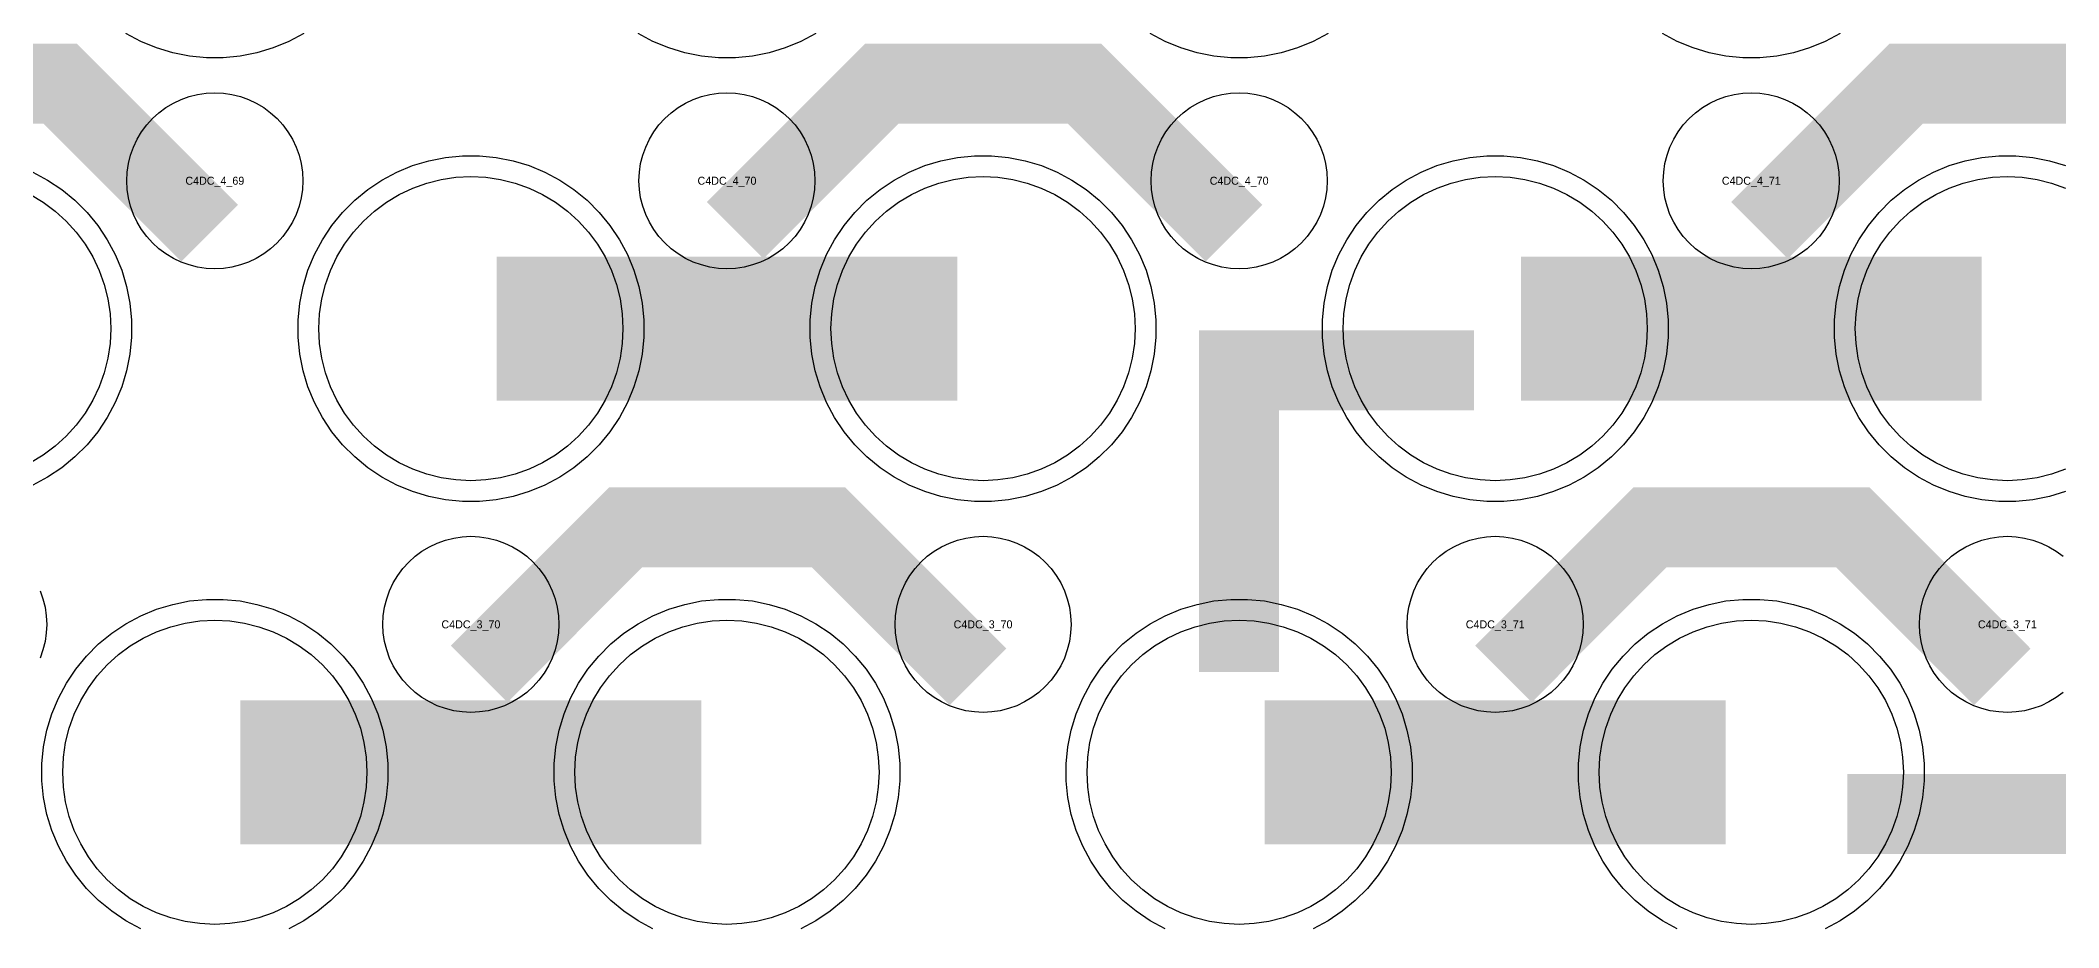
# Model space of a CAD drawing. Extents: x -11880 to 11880, y -14992 to 14992.
# Drawn here: x 10266 to 10896, y -14472 to -14195 of the extents above; entities that cross this region are included whole.
import ezdxf
from ezdxf.enums import TextEntityAlignment as Align

# ---------------------------------------------------------------- set-up
doc = ezdxf.new("R2010")
doc.units = 0
doc.header["$MEASUREMENT"] = 0
for name, color, linetype in [('GDS_775_DT_237', 138, 'CONTINUOUS'), ('RDL1_FS', 34, 'CONTINUOUS'), ('RDL_BS', 160, 'CONTINUOUS')]:
    doc.layers.add(name, color=color, linetype=linetype)

msp = doc.modelspace()

# ---------------------------------------------------------------- linework, layer by layer
at = {"layer": 'RDL1_FS'}
for points in [[(10400, -14332.819), (10395.343, -14332.59), (10390.732, -14331.906), (10386.209, -14330.774), (10381.819, -14329.202), (10377.605, -14327.21), (10373.605, -14324.812), (10369.86, -14322.034), (10366.406, -14318.904), (10363.276, -14315.45), (10360.498, -14311.705), (10358.1, -14307.705), (10356.108, -14303.491), (10354.536, -14299.101), (10353.404, -14294.578), (10352.72, -14289.967), (10352.491, -14285.31), (10352.72, -14280.653), (10353.404, -14276.042), (10354.536, -14271.519), (10356.108, -14267.129), (10358.1, -14262.915), (10360.498, -14258.915), (10363.276, -14255.17), (10366.406, -14251.716), (10369.86, -14248.586), (10373.605, -14245.808), (10377.605, -14243.41), (10381.819, -14241.418), (10386.209, -14239.846), (10390.732, -14238.714), (10395.343, -14238.03), (10400, -14237.801), (10404.657, -14238.03), (10409.268, -14238.714), (10413.791, -14239.846), (10418.181, -14241.418), (10422.395, -14243.41), (10426.395, -14245.808), (10430.14, -14248.586), (10433.594, -14251.716), (10436.724, -14255.17), (10439.502, -14258.915), (10441.9, -14262.915), (10443.892, -14267.129), (10445.464, -14271.519), (10446.596, -14276.042), (10447.28, -14280.653), (10447.509, -14285.31), (10447.28, -14289.967), (10446.596, -14294.578), (10445.464, -14299.101), (10443.892, -14303.491), (10441.9, -14307.705), (10439.502, -14311.705), (10436.724, -14315.45), (10433.594, -14318.904), (10430.14, -14322.034), (10426.395, -14324.812), (10422.395, -14327.21), (10418.181, -14329.202), (10413.791, -14330.774), (10409.268, -14331.906), (10404.657, -14332.59)], [(10560, -14332.819), (10555.343, -14332.59), (10550.732, -14331.906), (10546.209, -14330.774), (10541.819, -14329.202), (10537.605, -14327.21), (10533.605, -14324.812), (10529.86, -14322.034), (10526.406, -14318.904), (10523.276, -14315.45), (10520.498, -14311.705), (10518.1, -14307.705), (10516.108, -14303.491), (10514.536, -14299.101), (10513.404, -14294.578), (10512.72, -14289.967), (10512.491, -14285.31), (10512.72, -14280.653), (10513.404, -14276.042), (10514.536, -14271.519), (10516.108, -14267.129), (10518.1, -14262.915), (10520.498, -14258.915), (10523.276, -14255.17), (10526.406, -14251.716), (10529.86, -14248.586), (10533.605, -14245.808), (10537.605, -14243.41), (10541.819, -14241.418), (10546.209, -14239.846), (10550.732, -14238.714), (10555.343, -14238.03), (10560, -14237.801), (10564.657, -14238.03), (10569.268, -14238.714), (10573.791, -14239.846), (10578.181, -14241.418), (10582.395, -14243.41), (10586.395, -14245.808), (10590.14, -14248.586), (10593.594, -14251.716), (10596.724, -14255.17), (10599.502, -14258.915), (10601.9, -14262.915), (10603.892, -14267.129), (10605.464, -14271.519), (10606.596, -14276.042), (10607.28, -14280.653), (10607.509, -14285.31), (10607.28, -14289.967), (10606.596, -14294.578), (10605.464, -14299.101), (10603.892, -14303.491), (10601.9, -14307.705), (10599.502, -14311.705), (10596.724, -14315.45), (10593.594, -14318.904), (10590.14, -14322.034), (10586.395, -14324.812), (10582.395, -14327.21), (10578.181, -14329.202), (10573.791, -14330.774), (10569.268, -14331.906), (10564.657, -14332.59)], [(10320, -14471.379), (10315.343, -14471.15), (10310.732, -14470.466), (10306.209, -14469.334), (10301.819, -14467.762), (10297.605, -14465.77), (10293.605, -14463.372), (10289.86, -14460.594), (10286.406, -14457.464), (10283.276, -14454.01), (10280.498, -14450.265), (10278.1, -14446.265), (10276.108, -14442.051), (10274.536, -14437.661), (10273.404, -14433.138), (10272.72, -14428.527), (10272.491, -14423.87), (10272.72, -14419.213), (10273.404, -14414.602), (10274.536, -14410.079), (10276.108, -14405.689), (10278.1, -14401.475), (10280.498, -14397.475), (10283.276, -14393.73), (10286.406, -14390.276), (10289.86, -14387.146), (10293.605, -14384.368), (10297.605, -14381.97), (10301.819, -14379.978), (10306.209, -14378.406), (10310.732, -14377.274), (10315.343, -14376.59), (10320, -14376.361), (10324.657, -14376.59), (10329.268, -14377.274), (10333.791, -14378.406), (10338.181, -14379.978), (10342.395, -14381.97), (10346.395, -14384.368), (10350.14, -14387.146), (10353.594, -14390.276), (10356.724, -14393.73), (10359.502, -14397.475), (10361.9, -14401.475), (10363.892, -14405.689), (10365.464, -14410.079), (10366.596, -14414.602), (10367.28, -14419.213), (10367.509, -14423.87), (10367.28, -14428.527), (10366.596, -14433.138), (10365.464, -14437.661), (10363.892, -14442.051), (10361.9, -14446.265), (10359.502, -14450.265), (10356.724, -14454.01), (10353.594, -14457.464), (10350.14, -14460.594), (10346.395, -14463.372), (10342.395, -14465.77), (10338.181, -14467.762), (10333.791, -14469.334), (10329.268, -14470.466), (10324.657, -14471.15)], [(10480, -14471.379), (10475.343, -14471.15), (10470.732, -14470.466), (10466.209, -14469.334), (10461.819, -14467.762), (10457.605, -14465.77), (10453.605, -14463.372), (10449.86, -14460.594), (10446.406, -14457.464), (10443.276, -14454.01), (10440.498, -14450.265), (10438.1, -14446.265), (10436.108, -14442.051), (10434.536, -14437.661), (10433.404, -14433.138), (10432.72, -14428.527), (10432.491, -14423.87), (10432.72, -14419.213), (10433.404, -14414.602), (10434.536, -14410.079), (10436.108, -14405.689), (10438.1, -14401.475), (10440.498, -14397.475), (10443.276, -14393.73), (10446.406, -14390.276), (10449.86, -14387.146), (10453.605, -14384.368), (10457.605, -14381.97), (10461.819, -14379.978), (10466.209, -14378.406), (10470.732, -14377.274), (10475.343, -14376.59), (10480, -14376.361), (10484.657, -14376.59), (10489.268, -14377.274), (10493.791, -14378.406), (10498.181, -14379.978), (10502.395, -14381.97), (10506.395, -14384.368), (10510.14, -14387.146), (10513.594, -14390.276), (10516.724, -14393.73), (10519.502, -14397.475), (10521.9, -14401.475), (10523.892, -14405.689), (10525.464, -14410.079), (10526.596, -14414.602), (10527.28, -14419.213), (10527.509, -14423.87), (10527.28, -14428.527), (10526.596, -14433.138), (10525.464, -14437.661), (10523.892, -14442.051), (10521.9, -14446.265), (10519.502, -14450.265), (10516.724, -14454.01), (10513.594, -14457.464), (10510.14, -14460.594), (10506.395, -14463.372), (10502.395, -14465.77), (10498.181, -14467.762), (10493.791, -14469.334), (10489.268, -14470.466), (10484.657, -14471.15)]]:
    msp.add_lwpolyline(points, close=True, dxfattribs=at)
at = {"layer": 'RDL1_FS', "color": 241, "true_color": 0xf7abae}
for points in [[(10720, -14332.819), (10715.343, -14332.59), (10710.732, -14331.906), (10706.209, -14330.774), (10701.819, -14329.202), (10697.605, -14327.21), (10693.605, -14324.812), (10689.86, -14322.034), (10686.406, -14318.904), (10683.276, -14315.45), (10680.498, -14311.705), (10678.1, -14307.705), (10676.108, -14303.491), (10674.536, -14299.101), (10673.404, -14294.578), (10672.72, -14289.967), (10672.491, -14285.31), (10672.72, -14280.653), (10673.404, -14276.042), (10674.536, -14271.519), (10676.108, -14267.129), (10678.1, -14262.915), (10680.498, -14258.915), (10683.276, -14255.17), (10686.406, -14251.716), (10689.86, -14248.586), (10693.605, -14245.808), (10697.605, -14243.41), (10701.819, -14241.418), (10706.209, -14239.846), (10710.732, -14238.714), (10715.343, -14238.03), (10720, -14237.801), (10724.657, -14238.03), (10729.268, -14238.714), (10733.791, -14239.846), (10738.181, -14241.418), (10742.395, -14243.41), (10746.395, -14245.808), (10750.14, -14248.586), (10753.594, -14251.716), (10756.724, -14255.17), (10759.502, -14258.915), (10761.9, -14262.915), (10763.892, -14267.129), (10765.464, -14271.519), (10766.596, -14276.042), (10767.28, -14280.653), (10767.509, -14285.31), (10767.28, -14289.967), (10766.596, -14294.578), (10765.464, -14299.101), (10763.892, -14303.491), (10761.9, -14307.705), (10759.502, -14311.705), (10756.724, -14315.45), (10753.594, -14318.904), (10750.14, -14322.034), (10746.395, -14324.812), (10742.395, -14327.21), (10738.181, -14329.202), (10733.791, -14330.774), (10729.268, -14331.906), (10724.657, -14332.59)], [(10640, -14471.379), (10635.343, -14471.15), (10630.732, -14470.466), (10626.209, -14469.334), (10621.819, -14467.762), (10617.605, -14465.77), (10613.605, -14463.372), (10609.86, -14460.594), (10606.406, -14457.464), (10603.276, -14454.01), (10600.498, -14450.265), (10598.1, -14446.265), (10596.108, -14442.051), (10594.536, -14437.661), (10593.404, -14433.138), (10592.72, -14428.527), (10592.491, -14423.87), (10592.72, -14419.213), (10593.404, -14414.602), (10594.536, -14410.079), (10596.108, -14405.689), (10598.1, -14401.475), (10600.498, -14397.475), (10603.276, -14393.73), (10606.406, -14390.276), (10609.86, -14387.146), (10613.605, -14384.368), (10617.605, -14381.97), (10621.819, -14379.978), (10626.209, -14378.406), (10630.732, -14377.274), (10635.343, -14376.59), (10640, -14376.361), (10644.657, -14376.59), (10649.268, -14377.274), (10653.791, -14378.406), (10658.181, -14379.978), (10662.395, -14381.97), (10666.395, -14384.368), (10670.14, -14387.146), (10673.594, -14390.276), (10676.724, -14393.73), (10679.502, -14397.475), (10681.9, -14401.475), (10683.892, -14405.689), (10685.464, -14410.079), (10686.596, -14414.602), (10687.28, -14419.213), (10687.509, -14423.87), (10687.28, -14428.527), (10686.596, -14433.138), (10685.464, -14437.661), (10683.892, -14442.051), (10681.9, -14446.265), (10679.502, -14450.265), (10676.724, -14454.01), (10673.594, -14457.464), (10670.14, -14460.594), (10666.395, -14463.372), (10662.395, -14465.77), (10658.181, -14467.762), (10653.791, -14469.334), (10649.268, -14470.466), (10644.657, -14471.15)], [(10800, -14471.379), (10795.343, -14471.15), (10790.732, -14470.466), (10786.209, -14469.334), (10781.819, -14467.762), (10777.605, -14465.77), (10773.605, -14463.372), (10769.86, -14460.594), (10766.406, -14457.464), (10763.276, -14454.01), (10760.498, -14450.265), (10758.1, -14446.265), (10756.108, -14442.051), (10754.536, -14437.661), (10753.404, -14433.138), (10752.72, -14428.527), (10752.491, -14423.87), (10752.72, -14419.213), (10753.404, -14414.602), (10754.536, -14410.079), (10756.108, -14405.689), (10758.1, -14401.475), (10760.498, -14397.475), (10763.276, -14393.73), (10766.406, -14390.276), (10769.86, -14387.146), (10773.605, -14384.368), (10777.605, -14381.97), (10781.819, -14379.978), (10786.209, -14378.406), (10790.732, -14377.274), (10795.343, -14376.59), (10800, -14376.361), (10804.657, -14376.59), (10809.268, -14377.274), (10813.791, -14378.406), (10818.181, -14379.978), (10822.395, -14381.97), (10826.395, -14384.368), (10830.14, -14387.146), (10833.594, -14390.276), (10836.724, -14393.73), (10839.502, -14397.475), (10841.9, -14401.475), (10843.892, -14405.689), (10845.464, -14410.079), (10846.596, -14414.602), (10847.28, -14419.213), (10847.509, -14423.87), (10847.28, -14428.527), (10846.596, -14433.138), (10845.464, -14437.661), (10843.892, -14442.051), (10841.9, -14446.265), (10839.502, -14450.265), (10836.724, -14454.01), (10833.594, -14457.464), (10830.14, -14460.594), (10826.395, -14463.372), (10822.395, -14465.77), (10818.181, -14467.762), (10813.791, -14469.334), (10809.268, -14470.466), (10804.657, -14471.15)]]:
    msp.add_lwpolyline(points, close=True, dxfattribs=at)
for points in [[(10898.181, -14329.202), (10893.791, -14330.774), (10889.268, -14331.906), (10884.657, -14332.59), (10880, -14332.819), (10875.343, -14332.59), (10870.732, -14331.906), (10866.209, -14330.774), (10861.819, -14329.202), (10857.605, -14327.21), (10853.605, -14324.812), (10849.86, -14322.034), (10846.406, -14318.904), (10843.276, -14315.45), (10840.498, -14311.705), (10838.1, -14307.705), (10836.108, -14303.491), (10834.536, -14299.101), (10833.404, -14294.578), (10832.72, -14289.967), (10832.491, -14285.31), (10832.72, -14280.653), (10833.404, -14276.042), (10834.536, -14271.519), (10836.108, -14267.129), (10838.1, -14262.915), (10840.498, -14258.915), (10843.276, -14255.17), (10846.406, -14251.716), (10849.86, -14248.586), (10853.605, -14245.808), (10857.605, -14243.41), (10861.819, -14241.418), (10866.209, -14239.846), (10870.732, -14238.714), (10875.343, -14238.03), (10880, -14237.801), (10884.657, -14238.03), (10889.268, -14238.714), (10893.791, -14239.846), (10898.181, -14241.418)], [(10262.395, -14243.41), (10266.395, -14245.808), (10270.14, -14248.586), (10273.594, -14251.716), (10276.724, -14255.17), (10279.502, -14258.915), (10281.9, -14262.915), (10283.892, -14267.129), (10285.464, -14271.519), (10286.596, -14276.042), (10287.28, -14280.653), (10287.509, -14285.31), (10287.28, -14289.967), (10286.596, -14294.578), (10285.464, -14299.101), (10283.892, -14303.491), (10281.9, -14307.705), (10279.502, -14311.705), (10276.724, -14315.45), (10273.594, -14318.904), (10270.14, -14322.034), (10266.395, -14324.812), (10262.395, -14327.21)]]:
    msp.add_lwpolyline(points, dxfattribs=at)
at = {"layer": 'RDL1_FS'}
for points in [[(10408.002, -14285.31, 45, 45, 0), (10480.002, -14285.31, 45, 45, 0)], [(10480.002, -14285.31, 45, 45, 0), (10552.002, -14285.31, 45, 45, 0)], [(10328.002, -14423.87, 45, 45, 0), (10400.002, -14423.87, 45, 45, 0)], [(10400.002, -14423.87, 45, 45, 0), (10472.002, -14423.87, 45, 45, 0)]]:
    msp.add_lwpolyline(points, format="xyseb", dxfattribs=at)
at = {"layer": 'RDL1_FS', "color": 241, "true_color": 0xf7abae}
for points in [[(10728.002, -14285.31, 45, 45, 0), (10800.002, -14285.31, 45, 45, 0)], [(10800.002, -14285.31, 45, 45, 0), (10872.002, -14285.31, 45, 45, 0)], [(10648.002, -14423.87, 45, 45, 0), (10720.002, -14423.87, 45, 45, 0)], [(10720.002, -14423.87, 45, 45, 0), (10792.002, -14423.87, 45, 45, 0)]]:
    msp.add_lwpolyline(points, format="xyseb", dxfattribs=at)
at = {"layer": 'RDL_BS'}
for points in [[(10318.401, -14255.523, 25, 25, 0), (10271.687, -14208.809, 25, 25, 0), (10241.929, -14208.809, 25, 25, 0)], [(10482.562, -14254.624, 25, 25, 0), (10528.377, -14208.809, 25, 25, 0), (10561.93, -14208.809, 25, 25, 0)], [(10638.401, -14255.523, 25, 25, 0), (10591.687, -14208.809, 25, 25, 0), (10561.929, -14208.809, 25, 25, 0)], [(10802.562, -14254.624, 25, 25, 0), (10848.377, -14208.809, 25, 25, 0), (10881.93, -14208.809, 25, 25, 0)], [(10958.401, -14255.523, 25, 25, 0), (10911.687, -14208.809, 25, 25, 0), (10881.929, -14208.809, 25, 25, 0)], [(10640, -14316.292, 25, 25, 0), (10640, -14361.912, 25, 25, 0)], [(10402.562, -14393.184, 25, 25, 0), (10448.377, -14347.369, 25, 25, 0), (10481.93, -14347.369, 25, 25, 0)], [(10558.401, -14394.083, 25, 25, 0), (10511.687, -14347.369, 25, 25, 0), (10481.929, -14347.369, 25, 25, 0)], [(10722.562, -14393.184, 25, 25, 0), (10768.377, -14347.369, 25, 25, 0), (10801.93, -14347.369, 25, 25, 0)], [(10878.401, -14394.083, 25, 25, 0), (10831.687, -14347.369, 25, 25, 0), (10801.929, -14347.369, 25, 25, 0)]]:
    msp.add_lwpolyline(points, format="xyseb", dxfattribs=at)
for points in [[(10347.777, -14193.128), (10343.115, -14195.62), (10338.205, -14197.651), (10333.165, -14199.182), (10327.938, -14200.228), (10322.644, -14200.745), (10317.356, -14200.745), (10312.062, -14200.228), (10306.835, -14199.182), (10301.795, -14197.651), (10296.885, -14195.62), (10292.223, -14193.128)], [(10507.777, -14193.128), (10503.115, -14195.62), (10498.205, -14197.651), (10493.165, -14199.182), (10487.938, -14200.228), (10482.644, -14200.745), (10477.356, -14200.745), (10472.062, -14200.228), (10466.835, -14199.182), (10461.795, -14197.651), (10456.885, -14195.62), (10452.223, -14193.128)], [(10667.777, -14193.128), (10663.115, -14195.62), (10658.205, -14197.651), (10653.165, -14199.182), (10647.938, -14200.228), (10642.644, -14200.745), (10637.356, -14200.745), (10632.062, -14200.228), (10626.835, -14199.182), (10621.795, -14197.651), (10616.885, -14195.62), (10612.223, -14193.128)], [(10827.777, -14193.128), (10823.115, -14195.62), (10818.205, -14197.651), (10813.165, -14199.182), (10807.938, -14200.228), (10802.644, -14200.745), (10797.356, -14200.745), (10792.062, -14200.228), (10786.835, -14199.182), (10781.795, -14197.651), (10776.885, -14195.62), (10772.223, -14193.128)], [(10897.443, -14398.936), (10895.28, -14400.539), (10892.956, -14401.932), (10890.519, -14403.084), (10887.984, -14403.991), (10885.365, -14404.648), (10882.693, -14405.044), (10880, -14405.176), (10877.307, -14405.044), (10874.635, -14404.648), (10872.016, -14403.991), (10869.481, -14403.084), (10867.044, -14401.932), (10864.72, -14400.539), (10862.557, -14398.936), (10860.558, -14397.124), (10858.746, -14395.125), (10857.143, -14392.962), (10855.75, -14390.638), (10854.598, -14388.201), (10853.691, -14385.666), (10853.034, -14383.047), (10852.638, -14380.375), (10852.506, -14377.682), (10852.638, -14374.989), (10853.034, -14372.317), (10853.691, -14369.698), (10854.598, -14367.163), (10855.75, -14364.726), (10857.143, -14362.402), (10858.746, -14360.239), (10860.558, -14358.24), (10862.557, -14356.428), (10864.72, -14354.825), (10867.044, -14353.432), (10869.481, -14352.28), (10872.016, -14351.373), (10874.635, -14350.716), (10877.307, -14350.32), (10880, -14350.188), (10882.693, -14350.32), (10885.365, -14350.716), (10887.984, -14351.373), (10890.519, -14352.28), (10892.956, -14353.432), (10895.28, -14354.825), (10897.443, -14356.428)], [(10265.402, -14367.163), (10266.309, -14369.698), (10266.966, -14372.317), (10267.362, -14374.989), (10267.494, -14377.682), (10267.362, -14380.375), (10266.966, -14383.047), (10266.309, -14385.666), (10265.402, -14388.201)], [(10296.885, -14472.745), (10292.223, -14470.253), (10287.809, -14467.306), (10283.708, -14463.944), (10279.926, -14460.162), (10276.564, -14456.061), (10273.617, -14451.647), (10271.125, -14446.985), (10269.094, -14442.075), (10267.563, -14437.035), (10266.517, -14431.808), (10266, -14426.514), (10266, -14421.226), (10266.517, -14415.932), (10267.563, -14410.705), (10269.094, -14405.665), (10271.125, -14400.755), (10273.617, -14396.093), (10276.564, -14391.679), (10279.926, -14387.578), (10283.708, -14383.796), (10287.809, -14380.434), (10292.223, -14377.487), (10296.885, -14374.995), (10301.795, -14372.964), (10306.835, -14371.433), (10312.062, -14370.387), (10317.356, -14369.87), (10322.644, -14369.87), (10327.938, -14370.387), (10333.165, -14371.433), (10338.205, -14372.964), (10343.115, -14374.995), (10347.777, -14377.487), (10352.191, -14380.434), (10356.292, -14383.796), (10360.074, -14387.578), (10363.436, -14391.679), (10366.383, -14396.093), (10368.875, -14400.755), (10370.906, -14405.665), (10372.437, -14410.705), (10373.483, -14415.932), (10374, -14421.226), (10374, -14426.514), (10373.483, -14431.808), (10372.437, -14437.035), (10370.906, -14442.075), (10368.875, -14446.985), (10366.383, -14451.647), (10363.436, -14456.061), (10360.074, -14460.162), (10356.292, -14463.944), (10352.191, -14467.306), (10347.777, -14470.253), (10343.115, -14472.745)], [(10456.885, -14472.745), (10452.223, -14470.253), (10447.809, -14467.306), (10443.708, -14463.944), (10439.926, -14460.162), (10436.564, -14456.061), (10433.617, -14451.647), (10431.125, -14446.985), (10429.094, -14442.075), (10427.563, -14437.035), (10426.517, -14431.808), (10426, -14426.514), (10426, -14421.226), (10426.517, -14415.932), (10427.563, -14410.705), (10429.094, -14405.665), (10431.125, -14400.755), (10433.617, -14396.093), (10436.564, -14391.679), (10439.926, -14387.578), (10443.708, -14383.796), (10447.809, -14380.434), (10452.223, -14377.487), (10456.885, -14374.995), (10461.795, -14372.964), (10466.835, -14371.433), (10472.062, -14370.387), (10477.356, -14369.87), (10482.644, -14369.87), (10487.938, -14370.387), (10493.165, -14371.433), (10498.205, -14372.964), (10503.115, -14374.995), (10507.777, -14377.487), (10512.191, -14380.434), (10516.292, -14383.796), (10520.074, -14387.578), (10523.436, -14391.679), (10526.383, -14396.093), (10528.875, -14400.755), (10530.906, -14405.665), (10532.437, -14410.705), (10533.483, -14415.932), (10534, -14421.226), (10534, -14426.514), (10533.483, -14431.808), (10532.437, -14437.035), (10530.906, -14442.075), (10528.875, -14446.985), (10526.383, -14451.647), (10523.436, -14456.061), (10520.074, -14460.162), (10516.292, -14463.944), (10512.191, -14467.306), (10507.777, -14470.253), (10503.115, -14472.745)]]:
    msp.add_lwpolyline(points, dxfattribs=at)
for points in [[(10320, -14266.616), (10317.307, -14266.484), (10314.635, -14266.088), (10312.016, -14265.431), (10309.481, -14264.524), (10307.044, -14263.372), (10304.72, -14261.979), (10302.557, -14260.376), (10300.558, -14258.564), (10298.746, -14256.565), (10297.143, -14254.402), (10295.75, -14252.078), (10294.598, -14249.641), (10293.691, -14247.106), (10293.034, -14244.487), (10292.638, -14241.815), (10292.506, -14239.122), (10292.638, -14236.429), (10293.034, -14233.757), (10293.691, -14231.138), (10294.598, -14228.603), (10295.75, -14226.166), (10297.143, -14223.842), (10298.746, -14221.679), (10300.558, -14219.68), (10302.557, -14217.868), (10304.72, -14216.265), (10307.044, -14214.872), (10309.481, -14213.72), (10312.016, -14212.813), (10314.635, -14212.156), (10317.307, -14211.76), (10320, -14211.628), (10322.693, -14211.76), (10325.365, -14212.156), (10327.984, -14212.813), (10330.519, -14213.72), (10332.956, -14214.872), (10335.28, -14216.265), (10337.443, -14217.868), (10339.442, -14219.68), (10341.254, -14221.679), (10342.857, -14223.842), (10344.25, -14226.166), (10345.402, -14228.603), (10346.309, -14231.138), (10346.966, -14233.757), (10347.362, -14236.429), (10347.494, -14239.122), (10347.362, -14241.815), (10346.966, -14244.487), (10346.309, -14247.106), (10345.402, -14249.641), (10344.25, -14252.078), (10342.857, -14254.402), (10341.254, -14256.565), (10339.442, -14258.564), (10337.443, -14260.376), (10335.28, -14261.979), (10332.956, -14263.372), (10330.519, -14264.524), (10327.984, -14265.431), (10325.365, -14266.088), (10322.693, -14266.484)], [(10480, -14266.616), (10477.307, -14266.484), (10474.635, -14266.088), (10472.016, -14265.431), (10469.481, -14264.524), (10467.044, -14263.372), (10464.72, -14261.979), (10462.557, -14260.376), (10460.558, -14258.564), (10458.746, -14256.565), (10457.143, -14254.402), (10455.75, -14252.078), (10454.598, -14249.641), (10453.691, -14247.106), (10453.034, -14244.487), (10452.638, -14241.815), (10452.506, -14239.122), (10452.638, -14236.429), (10453.034, -14233.757), (10453.691, -14231.138), (10454.598, -14228.603), (10455.75, -14226.166), (10457.143, -14223.842), (10458.746, -14221.679), (10460.558, -14219.68), (10462.557, -14217.868), (10464.72, -14216.265), (10467.044, -14214.872), (10469.481, -14213.72), (10472.016, -14212.813), (10474.635, -14212.156), (10477.307, -14211.76), (10480, -14211.628), (10482.693, -14211.76), (10485.365, -14212.156), (10487.984, -14212.813), (10490.519, -14213.72), (10492.956, -14214.872), (10495.28, -14216.265), (10497.443, -14217.868), (10499.442, -14219.68), (10501.254, -14221.679), (10502.857, -14223.842), (10504.25, -14226.166), (10505.402, -14228.603), (10506.309, -14231.138), (10506.966, -14233.757), (10507.362, -14236.429), (10507.494, -14239.122), (10507.362, -14241.815), (10506.966, -14244.487), (10506.309, -14247.106), (10505.402, -14249.641), (10504.25, -14252.078), (10502.857, -14254.402), (10501.254, -14256.565), (10499.442, -14258.564), (10497.443, -14260.376), (10495.28, -14261.979), (10492.956, -14263.372), (10490.519, -14264.524), (10487.984, -14265.431), (10485.365, -14266.088), (10482.693, -14266.484)], [(10640, -14266.616), (10637.307, -14266.484), (10634.635, -14266.088), (10632.016, -14265.431), (10629.481, -14264.524), (10627.044, -14263.372), (10624.72, -14261.979), (10622.557, -14260.376), (10620.558, -14258.564), (10618.746, -14256.565), (10617.143, -14254.402), (10615.75, -14252.078), (10614.598, -14249.641), (10613.691, -14247.106), (10613.034, -14244.487), (10612.638, -14241.815), (10612.506, -14239.122), (10612.638, -14236.429), (10613.034, -14233.757), (10613.691, -14231.138), (10614.598, -14228.603), (10615.75, -14226.166), (10617.143, -14223.842), (10618.746, -14221.679), (10620.558, -14219.68), (10622.557, -14217.868), (10624.72, -14216.265), (10627.044, -14214.872), (10629.481, -14213.72), (10632.016, -14212.813), (10634.635, -14212.156), (10637.307, -14211.76), (10640, -14211.628), (10642.693, -14211.76), (10645.365, -14212.156), (10647.984, -14212.813), (10650.519, -14213.72), (10652.956, -14214.872), (10655.28, -14216.265), (10657.443, -14217.868), (10659.442, -14219.68), (10661.254, -14221.679), (10662.857, -14223.842), (10664.25, -14226.166), (10665.402, -14228.603), (10666.309, -14231.138), (10666.966, -14233.757), (10667.362, -14236.429), (10667.494, -14239.122), (10667.362, -14241.815), (10666.966, -14244.487), (10666.309, -14247.106), (10665.402, -14249.641), (10664.25, -14252.078), (10662.857, -14254.402), (10661.254, -14256.565), (10659.442, -14258.564), (10657.443, -14260.376), (10655.28, -14261.979), (10652.956, -14263.372), (10650.519, -14264.524), (10647.984, -14265.431), (10645.365, -14266.088), (10642.693, -14266.484)], [(10800, -14266.616), (10797.307, -14266.484), (10794.635, -14266.088), (10792.016, -14265.431), (10789.481, -14264.524), (10787.044, -14263.372), (10784.72, -14261.979), (10782.557, -14260.376), (10780.558, -14258.564), (10778.746, -14256.565), (10777.143, -14254.402), (10775.75, -14252.078), (10774.598, -14249.641), (10773.691, -14247.106), (10773.034, -14244.487), (10772.638, -14241.815), (10772.506, -14239.122), (10772.638, -14236.429), (10773.034, -14233.757), (10773.691, -14231.138), (10774.598, -14228.603), (10775.75, -14226.166), (10777.143, -14223.842), (10778.746, -14221.679), (10780.558, -14219.68), (10782.557, -14217.868), (10784.72, -14216.265), (10787.044, -14214.872), (10789.481, -14213.72), (10792.016, -14212.813), (10794.635, -14212.156), (10797.307, -14211.76), (10800, -14211.628), (10802.693, -14211.76), (10805.365, -14212.156), (10807.984, -14212.813), (10810.519, -14213.72), (10812.956, -14214.872), (10815.28, -14216.265), (10817.443, -14217.868), (10819.442, -14219.68), (10821.254, -14221.679), (10822.857, -14223.842), (10824.25, -14226.166), (10825.402, -14228.603), (10826.309, -14231.138), (10826.966, -14233.757), (10827.362, -14236.429), (10827.494, -14239.122), (10827.362, -14241.815), (10826.966, -14244.487), (10826.309, -14247.106), (10825.402, -14249.641), (10824.25, -14252.078), (10822.857, -14254.402), (10821.254, -14256.565), (10819.442, -14258.564), (10817.443, -14260.376), (10815.28, -14261.979), (10812.956, -14263.372), (10810.519, -14264.524), (10807.984, -14265.431), (10805.365, -14266.088), (10802.693, -14266.484)], [(10397.356, -14339.31), (10392.062, -14338.793), (10386.835, -14337.747), (10381.795, -14336.216), (10376.885, -14334.185), (10372.223, -14331.693), (10367.809, -14328.746), (10363.708, -14325.384), (10359.926, -14321.602), (10356.564, -14317.501), (10353.617, -14313.087), (10351.125, -14308.425), (10349.094, -14303.515), (10347.563, -14298.475), (10346.517, -14293.248), (10346, -14287.954), (10346, -14282.666), (10346.517, -14277.372), (10347.563, -14272.145), (10349.094, -14267.105), (10351.125, -14262.195), (10353.617, -14257.533), (10356.564, -14253.119), (10359.926, -14249.018), (10363.708, -14245.236), (10367.809, -14241.874), (10372.223, -14238.927), (10376.885, -14236.435), (10381.795, -14234.404), (10386.835, -14232.873), (10392.062, -14231.827), (10397.356, -14231.31), (10402.644, -14231.31), (10407.938, -14231.827), (10413.165, -14232.873), (10418.205, -14234.404), (10423.115, -14236.435), (10427.777, -14238.927), (10432.191, -14241.874), (10436.292, -14245.236), (10440.074, -14249.018), (10443.436, -14253.119), (10446.383, -14257.533), (10448.875, -14262.195), (10450.906, -14267.105), (10452.437, -14272.145), (10453.483, -14277.372), (10454, -14282.666), (10454, -14287.954), (10453.483, -14293.248), (10452.437, -14298.475), (10450.906, -14303.515), (10448.875, -14308.425), (10446.383, -14313.087), (10443.436, -14317.501), (10440.074, -14321.602), (10436.292, -14325.384), (10432.191, -14328.746), (10427.777, -14331.693), (10423.115, -14334.185), (10418.205, -14336.216), (10413.165, -14337.747), (10407.938, -14338.793), (10402.644, -14339.31)], [(10557.356, -14339.31), (10552.062, -14338.793), (10546.835, -14337.747), (10541.795, -14336.216), (10536.885, -14334.185), (10532.223, -14331.693), (10527.809, -14328.746), (10523.708, -14325.384), (10519.926, -14321.602), (10516.564, -14317.501), (10513.617, -14313.087), (10511.125, -14308.425), (10509.094, -14303.515), (10507.563, -14298.475), (10506.517, -14293.248), (10506, -14287.954), (10506, -14282.666), (10506.517, -14277.372), (10507.563, -14272.145), (10509.094, -14267.105), (10511.125, -14262.195), (10513.617, -14257.533), (10516.564, -14253.119), (10519.926, -14249.018), (10523.708, -14245.236), (10527.809, -14241.874), (10532.223, -14238.927), (10536.885, -14236.435), (10541.795, -14234.404), (10546.835, -14232.873), (10552.062, -14231.827), (10557.356, -14231.31), (10562.644, -14231.31), (10567.938, -14231.827), (10573.165, -14232.873), (10578.205, -14234.404), (10583.115, -14236.435), (10587.777, -14238.927), (10592.191, -14241.874), (10596.292, -14245.236), (10600.074, -14249.018), (10603.436, -14253.119), (10606.383, -14257.533), (10608.875, -14262.195), (10610.906, -14267.105), (10612.437, -14272.145), (10613.483, -14277.372), (10614, -14282.666), (10614, -14287.954), (10613.483, -14293.248), (10612.437, -14298.475), (10610.906, -14303.515), (10608.875, -14308.425), (10606.383, -14313.087), (10603.436, -14317.501), (10600.074, -14321.602), (10596.292, -14325.384), (10592.191, -14328.746), (10587.777, -14331.693), (10583.115, -14334.185), (10578.205, -14336.216), (10573.165, -14337.747), (10567.938, -14338.793), (10562.644, -14339.31)], [(10400, -14405.176), (10397.307, -14405.044), (10394.635, -14404.648), (10392.016, -14403.991), (10389.481, -14403.084), (10387.044, -14401.932), (10384.72, -14400.539), (10382.557, -14398.936), (10380.558, -14397.124), (10378.746, -14395.125), (10377.143, -14392.962), (10375.75, -14390.638), (10374.598, -14388.201), (10373.691, -14385.666), (10373.034, -14383.047), (10372.638, -14380.375), (10372.506, -14377.682), (10372.638, -14374.989), (10373.034, -14372.317), (10373.691, -14369.698), (10374.598, -14367.163), (10375.75, -14364.726), (10377.143, -14362.402), (10378.746, -14360.239), (10380.558, -14358.24), (10382.557, -14356.428), (10384.72, -14354.825), (10387.044, -14353.432), (10389.481, -14352.28), (10392.016, -14351.373), (10394.635, -14350.716), (10397.307, -14350.32), (10400, -14350.188), (10402.693, -14350.32), (10405.365, -14350.716), (10407.984, -14351.373), (10410.519, -14352.28), (10412.956, -14353.432), (10415.28, -14354.825), (10417.443, -14356.428), (10419.442, -14358.24), (10421.254, -14360.239), (10422.857, -14362.402), (10424.25, -14364.726), (10425.402, -14367.163), (10426.309, -14369.698), (10426.966, -14372.317), (10427.362, -14374.989), (10427.494, -14377.682), (10427.362, -14380.375), (10426.966, -14383.047), (10426.309, -14385.666), (10425.402, -14388.201), (10424.25, -14390.638), (10422.857, -14392.962), (10421.254, -14395.125), (10419.442, -14397.124), (10417.443, -14398.936), (10415.28, -14400.539), (10412.956, -14401.932), (10410.519, -14403.084), (10407.984, -14403.991), (10405.365, -14404.648), (10402.693, -14405.044)], [(10560, -14405.176), (10557.307, -14405.044), (10554.635, -14404.648), (10552.016, -14403.991), (10549.481, -14403.084), (10547.044, -14401.932), (10544.72, -14400.539), (10542.557, -14398.936), (10540.558, -14397.124), (10538.746, -14395.125), (10537.143, -14392.962), (10535.75, -14390.638), (10534.598, -14388.201), (10533.691, -14385.666), (10533.034, -14383.047), (10532.638, -14380.375), (10532.506, -14377.682), (10532.638, -14374.989), (10533.034, -14372.317), (10533.691, -14369.698), (10534.598, -14367.163), (10535.75, -14364.726), (10537.143, -14362.402), (10538.746, -14360.239), (10540.558, -14358.24), (10542.557, -14356.428), (10544.72, -14354.825), (10547.044, -14353.432), (10549.481, -14352.28), (10552.016, -14351.373), (10554.635, -14350.716), (10557.307, -14350.32), (10560, -14350.188), (10562.693, -14350.32), (10565.365, -14350.716), (10567.984, -14351.373), (10570.519, -14352.28), (10572.956, -14353.432), (10575.28, -14354.825), (10577.443, -14356.428), (10579.442, -14358.24), (10581.254, -14360.239), (10582.857, -14362.402), (10584.25, -14364.726), (10585.402, -14367.163), (10586.309, -14369.698), (10586.966, -14372.317), (10587.362, -14374.989), (10587.494, -14377.682), (10587.362, -14380.375), (10586.966, -14383.047), (10586.309, -14385.666), (10585.402, -14388.201), (10584.25, -14390.638), (10582.857, -14392.962), (10581.254, -14395.125), (10579.442, -14397.124), (10577.443, -14398.936), (10575.28, -14400.539), (10572.956, -14401.932), (10570.519, -14403.084), (10567.984, -14403.991), (10565.365, -14404.648), (10562.693, -14405.044)], [(10720, -14405.176), (10717.307, -14405.044), (10714.635, -14404.648), (10712.016, -14403.991), (10709.481, -14403.084), (10707.044, -14401.932), (10704.72, -14400.539), (10702.557, -14398.936), (10700.558, -14397.124), (10698.746, -14395.125), (10697.143, -14392.962), (10695.75, -14390.638), (10694.598, -14388.201), (10693.691, -14385.666), (10693.034, -14383.047), (10692.638, -14380.375), (10692.506, -14377.682), (10692.638, -14374.989), (10693.034, -14372.317), (10693.691, -14369.698), (10694.598, -14367.163), (10695.75, -14364.726), (10697.143, -14362.402), (10698.746, -14360.239), (10700.558, -14358.24), (10702.557, -14356.428), (10704.72, -14354.825), (10707.044, -14353.432), (10709.481, -14352.28), (10712.016, -14351.373), (10714.635, -14350.716), (10717.307, -14350.32), (10720, -14350.188), (10722.693, -14350.32), (10725.365, -14350.716), (10727.984, -14351.373), (10730.519, -14352.28), (10732.956, -14353.432), (10735.28, -14354.825), (10737.443, -14356.428), (10739.442, -14358.24), (10741.254, -14360.239), (10742.857, -14362.402), (10744.25, -14364.726), (10745.402, -14367.163), (10746.309, -14369.698), (10746.966, -14372.317), (10747.362, -14374.989), (10747.494, -14377.682), (10747.362, -14380.375), (10746.966, -14383.047), (10746.309, -14385.666), (10745.402, -14388.201), (10744.25, -14390.638), (10742.857, -14392.962), (10741.254, -14395.125), (10739.442, -14397.124), (10737.443, -14398.936), (10735.28, -14400.539), (10732.956, -14401.932), (10730.519, -14403.084), (10727.984, -14403.991), (10725.365, -14404.648), (10722.693, -14405.044)]]:
    msp.add_lwpolyline(points, close=True, dxfattribs=at)
at = {"layer": 'RDL_BS', "color": 241, "true_color": 0xf7abae}
for points in [[(10263.115, -14236.435), (10267.777, -14238.927), (10272.191, -14241.874), (10276.292, -14245.236), (10280.074, -14249.018), (10283.436, -14253.119), (10286.383, -14257.533), (10288.875, -14262.195), (10290.906, -14267.105), (10292.437, -14272.145), (10293.483, -14277.372), (10294, -14282.666), (10294, -14287.954), (10293.483, -14293.248), (10292.437, -14298.475), (10290.906, -14303.515), (10288.875, -14308.425), (10286.383, -14313.087), (10283.436, -14317.501), (10280.074, -14321.602), (10276.292, -14325.384), (10272.191, -14328.746), (10267.777, -14331.693), (10263.115, -14334.185)], [(10898.205, -14336.216), (10893.165, -14337.747), (10887.938, -14338.793), (10882.644, -14339.31), (10877.356, -14339.31), (10872.062, -14338.793), (10866.835, -14337.747), (10861.795, -14336.216), (10856.885, -14334.185), (10852.223, -14331.693), (10847.809, -14328.746), (10843.708, -14325.384), (10839.926, -14321.602), (10836.564, -14317.501), (10833.617, -14313.087), (10831.125, -14308.425), (10829.094, -14303.515), (10827.563, -14298.475), (10826.517, -14293.248), (10826, -14287.954), (10826, -14282.666), (10826.517, -14277.372), (10827.563, -14272.145), (10829.094, -14267.105), (10831.125, -14262.195), (10833.617, -14257.533), (10836.564, -14253.119), (10839.926, -14249.018), (10843.708, -14245.236), (10847.809, -14241.874), (10852.223, -14238.927), (10856.885, -14236.435), (10861.795, -14234.404), (10866.835, -14232.873), (10872.062, -14231.827), (10877.356, -14231.31), (10882.644, -14231.31), (10887.938, -14231.827), (10893.165, -14232.873), (10898.205, -14234.404)], [(10616.885, -14472.745), (10612.223, -14470.253), (10607.809, -14467.306), (10603.708, -14463.944), (10599.926, -14460.162), (10596.564, -14456.061), (10593.617, -14451.647), (10591.125, -14446.985), (10589.094, -14442.075), (10587.563, -14437.035), (10586.517, -14431.808), (10586, -14426.514), (10586, -14421.226), (10586.517, -14415.932), (10587.563, -14410.705), (10589.094, -14405.665), (10591.125, -14400.755), (10593.617, -14396.093), (10596.564, -14391.679), (10599.926, -14387.578), (10603.708, -14383.796), (10607.809, -14380.434), (10612.223, -14377.487), (10616.885, -14374.995), (10621.795, -14372.964), (10626.835, -14371.433), (10632.062, -14370.387), (10637.356, -14369.87), (10642.644, -14369.87), (10647.938, -14370.387), (10653.165, -14371.433), (10658.205, -14372.964), (10663.115, -14374.995), (10667.777, -14377.487), (10672.191, -14380.434), (10676.292, -14383.796), (10680.074, -14387.578), (10683.436, -14391.679), (10686.383, -14396.093), (10688.875, -14400.755), (10690.906, -14405.665), (10692.437, -14410.705), (10693.483, -14415.932), (10694, -14421.226), (10694, -14426.514), (10693.483, -14431.808), (10692.437, -14437.035), (10690.906, -14442.075), (10688.875, -14446.985), (10686.383, -14451.647), (10683.436, -14456.061), (10680.074, -14460.162), (10676.292, -14463.944), (10672.191, -14467.306), (10667.777, -14470.253), (10663.115, -14472.745)], [(10776.885, -14472.745), (10772.223, -14470.253), (10767.809, -14467.306), (10763.708, -14463.944), (10759.926, -14460.162), (10756.564, -14456.061), (10753.617, -14451.647), (10751.125, -14446.985), (10749.094, -14442.075), (10747.563, -14437.035), (10746.517, -14431.808), (10746, -14426.514), (10746, -14421.226), (10746.517, -14415.932), (10747.563, -14410.705), (10749.094, -14405.665), (10751.125, -14400.755), (10753.617, -14396.093), (10756.564, -14391.679), (10759.926, -14387.578), (10763.708, -14383.796), (10767.809, -14380.434), (10772.223, -14377.487), (10776.885, -14374.995), (10781.795, -14372.964), (10786.835, -14371.433), (10792.062, -14370.387), (10797.356, -14369.87), (10802.644, -14369.87), (10807.938, -14370.387), (10813.165, -14371.433), (10818.205, -14372.964), (10823.115, -14374.995), (10827.777, -14377.487), (10832.191, -14380.434), (10836.292, -14383.796), (10840.074, -14387.578), (10843.436, -14391.679), (10846.383, -14396.093), (10848.875, -14400.755), (10850.906, -14405.665), (10852.437, -14410.705), (10853.483, -14415.932), (10854, -14421.226), (10854, -14426.514), (10853.483, -14431.808), (10852.437, -14437.035), (10850.906, -14442.075), (10848.875, -14446.985), (10846.383, -14451.647), (10843.436, -14456.061), (10840.074, -14460.162), (10836.292, -14463.944), (10832.191, -14467.306), (10827.777, -14470.253), (10823.115, -14472.745)]]:
    msp.add_lwpolyline(points, dxfattribs=at)
msp.add_lwpolyline([(10717.356, -14339.31), (10712.062, -14338.793), (10706.835, -14337.747), (10701.795, -14336.216), (10696.885, -14334.185), (10692.223, -14331.693), (10687.809, -14328.746), (10683.708, -14325.384), (10679.926, -14321.602), (10676.564, -14317.501), (10673.617, -14313.087), (10671.125, -14308.425), (10669.094, -14303.515), (10667.563, -14298.475), (10666.517, -14293.248), (10666, -14287.954), (10666, -14282.666), (10666.517, -14277.372), (10667.563, -14272.145), (10669.094, -14267.105), (10671.125, -14262.195), (10673.617, -14257.533), (10676.564, -14253.119), (10679.926, -14249.018), (10683.708, -14245.236), (10687.809, -14241.874), (10692.223, -14238.927), (10696.885, -14236.435), (10701.795, -14234.404), (10706.835, -14232.873), (10712.062, -14231.827), (10717.356, -14231.31), (10722.644, -14231.31), (10727.938, -14231.827), (10733.165, -14232.873), (10738.205, -14234.404), (10743.115, -14236.435), (10747.777, -14238.927), (10752.191, -14241.874), (10756.292, -14245.236), (10760.074, -14249.018), (10763.436, -14253.119), (10766.383, -14257.533), (10768.875, -14262.195), (10770.906, -14267.105), (10772.437, -14272.145), (10773.483, -14277.372), (10774, -14282.666), (10774, -14287.954), (10773.483, -14293.248), (10772.437, -14298.475), (10770.906, -14303.515), (10768.875, -14308.425), (10766.383, -14313.087), (10763.436, -14317.501), (10760.074, -14321.602), (10756.292, -14325.384), (10752.191, -14328.746), (10747.777, -14331.693), (10743.115, -14334.185), (10738.205, -14336.216), (10733.165, -14337.747), (10727.938, -14338.793), (10722.644, -14339.31)], close=True, dxfattribs=at)
for points in [[(10640, -14392.6, 25, 25, 0), (10640, -14285.823, 25, 25, 0)], [(10627.5, -14298.323, 25, 25, 0), (10713.333, -14298.323, 25, 25, 0)], [(10667.056, -14298.323, 25, 25, 0), (10708.26, -14298.323, 25, 25, 0)], [(10830.016, -14436.883, 25, 25, 0), (10939.281, -14436.883, 25, 25, 0)]]:
    msp.add_lwpolyline(points, format="xyseb", dxfattribs=at)

# ---------------------------------------------------------------- texts
at = {"layer": 'GDS_775_DT_237'}
for s, p in [('C4DC_4_69', (10320, -14239.122)), ('C4DC_4_69', (10320, -14239.122)), ('C4DC_4_70', (10480, -14239.122)), ('C4DC_4_70', (10480, -14239.122)), ('C4DC_4_70', (10640, -14239.122)), ('C4DC_4_70', (10640, -14239.122)), ('C4DC_4_71', (10800, -14239.122)), ('C4DC_4_71', (10800, -14239.122)), ('C4DC_3_70', (10400, -14377.682)), ('C4DC_3_70', (10400, -14377.682)), ('C4DC_3_70', (10560, -14377.682)), ('C4DC_3_70', (10560, -14377.682)), ('C4DC_3_71', (10720, -14377.682)), ('C4DC_3_71', (10720, -14377.682)), ('C4DC_3_71', (10880, -14377.682)), ('C4DC_3_71', (10880, -14377.682))]:
    msp.add_text(s, height=2.5, dxfattribs=at).set_placement(p, align=Align.MIDDLE_CENTER)

doc.saveas('drawing.dxf')
